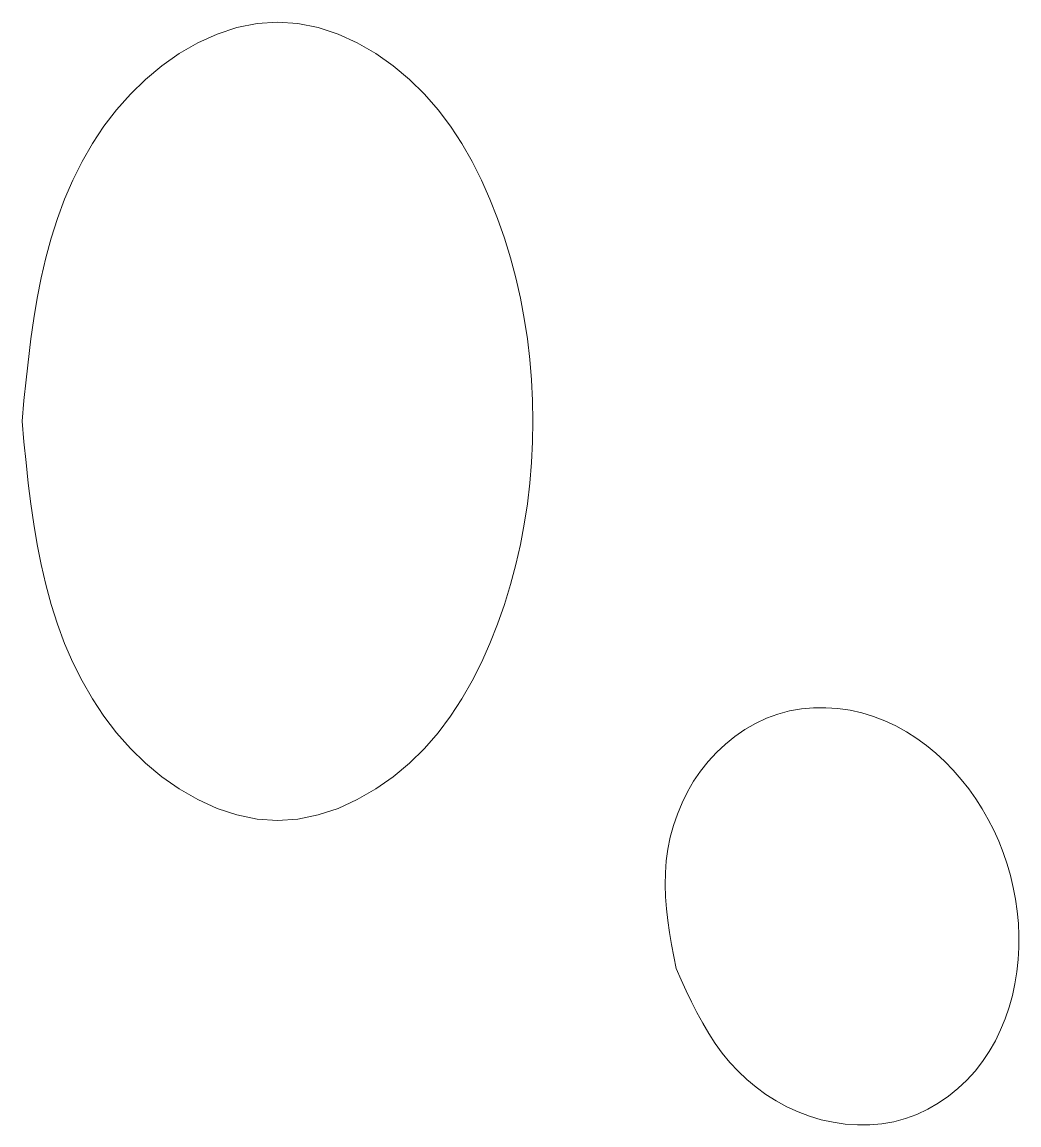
# Model space of a CAD drawing. Header units: millimetres. Extents: x -131 to 131, y -103 to 103.
# Drawn here: x -0.47 to 10.27, y 79.43 to 91.31 of the extents above; entities that cross this region are included whole.
import ezdxf

# ---------------------------------------------------------------- set-up
doc = ezdxf.new("R2010")
doc.units = ezdxf.units.MM
doc.header["$MEASUREMENT"] = 0
doc.layers.add('Camada 1', color=7, linetype='Continuous')

msp = doc.modelspace()

# ---------------------------------------------------------------- linework, layer by layer
at = {"layer": 'Camada 1', "color": 72, "lineweight": 20}
for points, knots in [([(2.7201, 82.7698), (2.7201, 82.7698), (2.5021, 82.7254), (2.5021, 82.7254), (2.5021, 82.7254), (2.5021, 82.7254), (2.2816, 82.7099), (2.2816, 82.7099), (2.2816, 82.7099), (2.2816, 82.7099), (2.0618, 82.7254), (2.0618, 82.7254), (2.0618, 82.7254), (2.0618, 82.7254), (1.8438, 82.7698), (1.8438, 82.7698), (1.8438, 82.7698), (1.8438, 82.7698), (1.6304, 82.8407), (1.6304, 82.8407), (1.6304, 82.8407), (1.6304, 82.8407), (1.4229, 82.9346), (1.4229, 82.9346), (1.4229, 82.9346), (1.4229, 82.9346), (1.224, 83.0492), (1.224, 83.0492), (1.224, 83.0492), (1.224, 83.0492), (1.0352, 83.1808), (1.0352, 83.1808), (1.0352, 83.1808), (1.0352, 83.1808), (0.8588, 83.3269), (0.8588, 83.3269), (0.8588, 83.3269), (0.8588, 83.3269), (0.6962, 83.4853), (0.6962, 83.4853), (0.6962, 83.4853), (0.6962, 83.4853), (0.547, 83.6539), (0.547, 83.6539), (0.547, 83.6539), (0.547, 83.6539), (0.4108, 83.8324), (0.4108, 83.8324), (0.4108, 83.8324), (0.4108, 83.8324), (0.2873, 84.019), (0.2873, 84.019), (0.2873, 84.019), (0.2873, 84.019), (0.1758, 84.213), (0.1758, 84.213), (0.1758, 84.213), (0.1758, 84.213), (0.076, 84.4131), (0.076, 84.4131), (0.076, 84.4131), (0.076, 84.4131), (-0.0125, 84.618), (-0.0125, 84.618), (-0.0125, 84.618), (-0.0125, 84.618), (-0.0901, 84.8265), (-0.0901, 84.8265), (-0.0901, 84.8265), (-0.0901, 84.8265), (-0.1579, 85.0378), (-0.1579, 85.0378), (-0.1579, 85.0378), (-0.1579, 85.0378), (-0.2161, 85.2513), (-0.2161, 85.2513), (-0.2161, 85.2513), (-0.2161, 85.2513), (-0.2662, 85.4668), (-0.2662, 85.4668), (-0.2662, 85.4668), (-0.2662, 85.4668), (-0.3089, 85.6841), (-0.3089, 85.6841), (-0.3089, 85.6841), (-0.3089, 85.6841), (-0.3452, 85.9032), (-0.3452, 85.9032), (-0.3452, 85.9032), (-0.3452, 85.9032), (-0.3766, 86.123), (-0.3766, 86.123), (-0.3766, 86.123), (-0.3766, 86.123), (-0.4038, 86.3442), (-0.4038, 86.3442), (-0.4038, 86.3442), (-0.4038, 86.3442), (-0.4278, 86.5661), (-0.4278, 86.5661), (-0.4278, 86.5661), (-0.4278, 86.5661), (-0.45, 86.7883), (-0.45, 86.7883), (-0.45, 86.7883), (-0.45, 86.7883), (-0.4708, 87.0109), (-0.4708, 87.0109), (-0.4708, 87.0109), (-0.4708, 87.0109), (-0.45, 87.2335), (-0.45, 87.2335), (-0.45, 87.2335), (-0.45, 87.2335), (-0.4278, 87.4558), (-0.4278, 87.4558), (-0.4278, 87.4558), (-0.4278, 87.4558), (-0.3766, 87.8985), (-0.3766, 87.8985), (-0.3766, 87.8985), (-0.3766, 87.8985), (-0.3452, 88.1187), (-0.3452, 88.1187), (-0.3452, 88.1187), (-0.3452, 88.1187), (-0.3089, 88.3374), (-0.3089, 88.3374), (-0.3089, 88.3374), (-0.3089, 88.3374), (-0.2662, 88.5547), (-0.2662, 88.5547), (-0.2662, 88.5547), (-0.2662, 88.5547), (-0.2161, 88.7702), (-0.2161, 88.7702), (-0.2161, 88.7702), (-0.2161, 88.7702), (-0.1579, 88.9837), (-0.1579, 88.9837), (-0.1579, 88.9837), (-0.1579, 88.9837), (-0.0901, 89.195), (-0.0901, 89.195), (-0.0901, 89.195), (-0.0901, 89.195), (-0.0125, 89.4038), (-0.0125, 89.4038), (-0.0125, 89.4038), (-0.0125, 89.4038), (0.076, 89.6084), (0.076, 89.6084), (0.076, 89.6084), (0.076, 89.6084), (0.1758, 89.8085), (0.1758, 89.8085), (0.1758, 89.8085), (0.1758, 89.8085), (0.2873, 90.0025), (0.2873, 90.0025), (0.2873, 90.0025), (0.2873, 90.0025), (0.4108, 90.1895), (0.4108, 90.1895), (0.4108, 90.1895), (0.4108, 90.1895), (0.547, 90.3676), (0.547, 90.3676), (0.547, 90.3676), (0.547, 90.3676), (0.6962, 90.5366), (0.6962, 90.5366), (0.6962, 90.5366), (0.6962, 90.5366), (0.8588, 90.6946), (0.8588, 90.6946), (0.8588, 90.6946), (0.8588, 90.6946), (1.0352, 90.8407), (1.0352, 90.8407), (1.0352, 90.8407), (1.0352, 90.8407), (1.224, 90.9726), (1.224, 90.9726), (1.224, 90.9726), (1.224, 90.9726), (1.4229, 91.0869), (1.4229, 91.0869), (1.4229, 91.0869), (1.4229, 91.0869), (1.6304, 91.1811), (1.6304, 91.1811), (1.6304, 91.1811), (1.6304, 91.1811), (1.8438, 91.2517), (1.8438, 91.2517), (1.8438, 91.2517), (1.8438, 91.2517), (2.0618, 91.2965), (2.0618, 91.2965), (2.0618, 91.2965), (2.0618, 91.2965), (2.2816, 91.312), (2.2816, 91.312), (2.2816, 91.312), (2.2816, 91.312), (2.5021, 91.2965), (2.5021, 91.2965), (2.5021, 91.2965), (2.5021, 91.2965), (2.7201, 91.2517), (2.7201, 91.2517), (2.7201, 91.2517), (2.7201, 91.2517), (2.9342, 91.1811), (2.9342, 91.1811), (2.9342, 91.1811), (2.9342, 91.1811), (3.1416, 91.0869), (3.1416, 91.0869), (3.1416, 91.0869), (3.1416, 91.0869), (3.341, 90.9726), (3.341, 90.9726), (3.341, 90.9726), (3.341, 90.9726), (3.529, 90.8407), (3.529, 90.8407), (3.529, 90.8407), (3.529, 90.8407), (3.7043, 90.6946), (3.7043, 90.6946), (3.7043, 90.6946), (3.7043, 90.6946), (3.8656, 90.5366), (3.8656, 90.5366), (3.8656, 90.5366), (3.8656, 90.5366), (4.013, 90.3676), (4.013, 90.3676), (4.013, 90.3676), (4.013, 90.3676), (4.1474, 90.1895), (4.1474, 90.1895), (4.1474, 90.1895), (4.1474, 90.1895), (4.2698, 90.0025), (4.2698, 90.0025), (4.2698, 90.0025), (4.2698, 90.0025), (4.3806, 89.8085), (4.3806, 89.8085), (4.3806, 89.8085), (4.3806, 89.8085), (4.4811, 89.6084), (4.4811, 89.6084), (4.4811, 89.6084), (4.4811, 89.6084), (4.5718, 89.4038), (4.5718, 89.4038), (4.5718, 89.4038), (4.5718, 89.4038), (4.6533, 89.195), (4.6533, 89.195), (4.6533, 89.195), (4.6533, 89.195), (4.7267, 88.9837), (4.7267, 88.9837), (4.7267, 88.9837), (4.7267, 88.9837), (4.7923, 88.7702), (4.7923, 88.7702), (4.7923, 88.7702), (4.7923, 88.7702), (4.8494, 88.5547), (4.8494, 88.5547), (4.8494, 88.5547), (4.8494, 88.5547), (4.8992, 88.3374), (4.8992, 88.3374), (4.8992, 88.3374), (4.8992, 88.3374), (4.9408, 88.1187), (4.9408, 88.1187), (4.9408, 88.1187), (4.9408, 88.1187), (4.9747, 87.8985), (4.9747, 87.8985), (4.9747, 87.8985), (4.9747, 87.8985), (5.0008, 87.6773), (5.0008, 87.6773), (5.0008, 87.6773), (5.0008, 87.6773), (5.0195, 87.4558), (5.0195, 87.4558), (5.0195, 87.4558), (5.0195, 87.4558), (5.0308, 87.2335), (5.0308, 87.2335), (5.0308, 87.2335), (5.0308, 87.2335), (5.0343, 87.0109), (5.0343, 87.0109), (5.0343, 87.0109), (5.0343, 87.0109), (5.0308, 86.7883), (5.0308, 86.7883), (5.0308, 86.7883), (5.0308, 86.7883), (5.0195, 86.5661), (5.0195, 86.5661), (5.0195, 86.5661), (5.0195, 86.5661), (5.0008, 86.3442), (5.0008, 86.3442), (5.0008, 86.3442), (5.0008, 86.3442), (4.9747, 86.123), (4.9747, 86.123), (4.9747, 86.123), (4.9747, 86.123), (4.9408, 85.9032), (4.9408, 85.9032), (4.9408, 85.9032), (4.9408, 85.9032), (4.8992, 85.6841), (4.8992, 85.6841), (4.8992, 85.6841), (4.8992, 85.6841), (4.8494, 85.4668), (4.8494, 85.4668), (4.8494, 85.4668), (4.8494, 85.4668), (4.7923, 85.2513), (4.7923, 85.2513), (4.7923, 85.2513), (4.7923, 85.2513), (4.7267, 85.0378), (4.7267, 85.0378), (4.7267, 85.0378), (4.7267, 85.0378), (4.6533, 84.8265), (4.6533, 84.8265), (4.6533, 84.8265), (4.6533, 84.8265), (4.5718, 84.618), (4.5718, 84.618), (4.5718, 84.618), (4.5718, 84.618), (4.4811, 84.4131), (4.4811, 84.4131), (4.4811, 84.4131), (4.4811, 84.4131), (4.3806, 84.213), (4.3806, 84.213), (4.3806, 84.213), (4.3806, 84.213), (4.2698, 84.019), (4.2698, 84.019), (4.2698, 84.019), (4.2698, 84.019), (4.1474, 83.8324), (4.1474, 83.8324), (4.1474, 83.8324), (4.1474, 83.8324), (4.013, 83.6539), (4.013, 83.6539), (4.013, 83.6539), (4.013, 83.6539), (3.8656, 83.4853), (3.8656, 83.4853), (3.8656, 83.4853), (3.8656, 83.4853), (3.7043, 83.3269), (3.7043, 83.3269), (3.7043, 83.3269), (3.7043, 83.3269), (3.529, 83.1808), (3.529, 83.1808), (3.529, 83.1808), (3.529, 83.1808), (3.341, 83.0492), (3.341, 83.0492), (3.341, 83.0492), (3.341, 83.0492), (3.1416, 82.9346), (3.1416, 82.9346), (3.1416, 82.9346), (3.1416, 82.9346), (2.9342, 82.8407), (2.9342, 82.8407), (2.9342, 82.8407), (2.9342, 82.8407), (2.7201, 82.7698), (2.7201, 82.7698)], [0, 0, 0, 0, 0.010101, 0.010101, 0.010101, 0.010101, 0.020202, 0.020202, 0.020202, 0.020202, 0.030303, 0.030303, 0.030303, 0.030303, 0.040404, 0.040404, 0.040404, 0.040404, 0.0505051, 0.0505051, 0.0505051, 0.0505051, 0.0606061, 0.0606061, 0.0606061, 0.0606061, 0.0707071, 0.0707071, 0.0707071, 0.0707071, 0.0808081, 0.0808081, 0.0808081, 0.0808081, 0.0909091, 0.0909091, 0.0909091, 0.0909091, 0.1010101, 0.1010101, 0.1010101, 0.1010101, 0.1111111, 0.1111111, 0.1111111, 0.1111111, 0.1212121, 0.1212121, 0.1212121, 0.1212121, 0.1313131, 0.1313131, 0.1313131, 0.1313131, 0.1414141, 0.1414141, 0.1414141, 0.1414141, 0.1515152, 0.1515152, 0.1515152, 0.1515152, 0.1616162, 0.1616162, 0.1616162, 0.1616162, 0.1717172, 0.1717172, 0.1717172, 0.1717172, 0.1818182, 0.1818182, 0.1818182, 0.1818182, 0.1919192, 0.1919192, 0.1919192, 0.1919192, 0.2020202, 0.2020202, 0.2020202, 0.2020202, 0.2121212, 0.2121212, 0.2121212, 0.2121212, 0.2222222, 0.2222222, 0.2222222, 0.2222222, 0.2323232, 0.2323232, 0.2323232, 0.2323232, 0.2424242, 0.2424242, 0.2424242, 0.2424242, 0.2525253, 0.2525253, 0.2525253, 0.2525253, 0.2626263, 0.2626263, 0.2626263, 0.2626263, 0.2727273, 0.2727273, 0.2727273, 0.2727273, 0.2828283, 0.2828283, 0.2828283, 0.2828283, 0.2929293, 0.2929293, 0.2929293, 0.2929293, 0.3030303, 0.3030303, 0.3030303, 0.3030303, 0.3131313, 0.3131313, 0.3131313, 0.3131313, 0.3232323, 0.3232323, 0.3232323, 0.3232323, 0.3333333, 0.3333333, 0.3333333, 0.3333333, 0.3434343, 0.3434343, 0.3434343, 0.3434343, 0.3535354, 0.3535354, 0.3535354, 0.3535354, 0.3636364, 0.3636364, 0.3636364, 0.3636364, 0.3737374, 0.3737374, 0.3737374, 0.3737374, 0.3838384, 0.3838384, 0.3838384, 0.3838384, 0.3939394, 0.3939394, 0.3939394, 0.3939394, 0.4040404, 0.4040404, 0.4040404, 0.4040404, 0.4141414, 0.4141414, 0.4141414, 0.4141414, 0.4242424, 0.4242424, 0.4242424, 0.4242424, 0.4343434, 0.4343434, 0.4343434, 0.4343434, 0.4444444, 0.4444444, 0.4444444, 0.4444444, 0.4545455, 0.4545455, 0.4545455, 0.4545455, 0.4646465, 0.4646465, 0.4646465, 0.4646465, 0.4747475, 0.4747475, 0.4747475, 0.4747475, 0.4848485, 0.4848485, 0.4848485, 0.4848485, 0.4949495, 0.4949495, 0.4949495, 0.4949495, 0.5050505, 0.5050505, 0.5050505, 0.5050505, 0.5151515, 0.5151515, 0.5151515, 0.5151515, 0.5252525, 0.5252525, 0.5252525, 0.5252525, 0.5353535, 0.5353535, 0.5353535, 0.5353535, 0.5454545, 0.5454545, 0.5454545, 0.5454545, 0.5555556, 0.5555556, 0.5555556, 0.5555556, 0.5656566, 0.5656566, 0.5656566, 0.5656566, 0.5757576, 0.5757576, 0.5757576, 0.5757576, 0.5858586, 0.5858586, 0.5858586, 0.5858586, 0.5959596, 0.5959596, 0.5959596, 0.5959596, 0.6060606, 0.6060606, 0.6060606, 0.6060606, 0.6161616, 0.6161616, 0.6161616, 0.6161616, 0.6262626, 0.6262626, 0.6262626, 0.6262626, 0.6363636, 0.6363636, 0.6363636, 0.6363636, 0.6464646, 0.6464646, 0.6464646, 0.6464646, 0.6565657, 0.6565657, 0.6565657, 0.6565657, 0.6666667, 0.6666667, 0.6666667, 0.6666667, 0.6767677, 0.6767677, 0.6767677, 0.6767677, 0.6868687, 0.6868687, 0.6868687, 0.6868687, 0.6969697, 0.6969697, 0.6969697, 0.6969697, 0.7070707, 0.7070707, 0.7070707, 0.7070707, 0.7171717, 0.7171717, 0.7171717, 0.7171717, 0.7272727, 0.7272727, 0.7272727, 0.7272727, 0.7373737, 0.7373737, 0.7373737, 0.7373737, 0.7474747, 0.7474747, 0.7474747, 0.7474747, 0.7575758, 0.7575758, 0.7575758, 0.7575758, 0.7676768, 0.7676768, 0.7676768, 0.7676768, 0.7777778, 0.7777778, 0.7777778, 0.7777778, 0.7878788, 0.7878788, 0.7878788, 0.7878788, 0.7979798, 0.7979798, 0.7979798, 0.7979798, 0.8080808, 0.8080808, 0.8080808, 0.8080808, 0.8181818, 0.8181818, 0.8181818, 0.8181818, 0.8282828, 0.8282828, 0.8282828, 0.8282828, 0.8383838, 0.8383838, 0.8383838, 0.8383838, 0.8484848, 0.8484848, 0.8484848, 0.8484848, 0.8585859, 0.8585859, 0.8585859, 0.8585859, 0.8686869, 0.8686869, 0.8686869, 0.8686869, 0.8787879, 0.8787879, 0.8787879, 0.8787879, 0.8888889, 0.8888889, 0.8888889, 0.8888889, 0.8989899, 0.8989899, 0.8989899, 0.8989899, 0.9090909, 0.9090909, 0.9090909, 0.9090909, 0.9191919, 0.9191919, 0.9191919, 0.9191919, 0.9292929, 0.9292929, 0.9292929, 0.9292929, 0.9393939, 0.9393939, 0.9393939, 0.9393939, 0.9494949, 0.9494949, 0.9494949, 0.9494949, 0.959596, 0.959596, 0.959596, 0.959596, 0.969697, 0.969697, 0.969697, 0.969697, 0.979798, 0.979798, 0.979798, 0.979798, 0.989899, 0.989899, 0.989899, 0.989899, 1, 1, 1, 1]), ([(8.5324, 79.4297), (8.5324, 79.4297), (8.4012, 79.4389), (8.4012, 79.4389), (8.4012, 79.4389), (8.4012, 79.4389), (8.2703, 79.458), (8.2703, 79.458), (8.2703, 79.458), (8.2703, 79.458), (8.1416, 79.4865), (8.1416, 79.4865), (8.1416, 79.4865), (8.1416, 79.4865), (8.0149, 79.5243), (8.0149, 79.5243), (8.0149, 79.5243), (8.0149, 79.5243), (7.8914, 79.5712), (7.8914, 79.5712), (7.8914, 79.5712), (7.8914, 79.5712), (7.7719, 79.6259), (7.7719, 79.6259), (7.7719, 79.6259), (7.7719, 79.6259), (7.6565, 79.6887), (7.6565, 79.6887), (7.6565, 79.6887), (7.6565, 79.6887), (7.5454, 79.7589), (7.5454, 79.7589), (7.5454, 79.7589), (7.5454, 79.7589), (7.4395, 79.8358), (7.4395, 79.8358), (7.4395, 79.8358), (7.4395, 79.8358), (7.339, 79.9194), (7.339, 79.9194), (7.339, 79.9194), (7.339, 79.9194), (7.2448, 80.0086), (7.2448, 80.0086), (7.2448, 80.0086), (7.2448, 80.0086), (7.1566, 80.1035), (7.1566, 80.1035), (7.1566, 80.1035), (7.1566, 80.1035), (7.0755, 80.2034), (7.0755, 80.2034), (7.0755, 80.2034), (7.0755, 80.2034), (7, 80.3078), (7, 80.3078), (7, 80.3078), (7, 80.3078), (6.9298, 80.4158), (6.9298, 80.4158), (6.9298, 80.4158), (6.9298, 80.4158), (6.8642, 80.5269), (6.8642, 80.5269), (6.8642, 80.5269), (6.8642, 80.5269), (6.8021, 80.6412), (6.8021, 80.6412), (6.8021, 80.6412), (6.8021, 80.6412), (6.7432, 80.7576), (6.7432, 80.7576), (6.7432, 80.7576), (6.7432, 80.7576), (6.6864, 80.8754), (6.6864, 80.8754), (6.6864, 80.8754), (6.6864, 80.8754), (6.6313, 80.9943), (6.6313, 80.9943), (6.6313, 80.9943), (6.6313, 80.9943), (6.5766, 81.1139), (6.5766, 81.1139), (6.5766, 81.1139), (6.5766, 81.1139), (6.5527, 81.2434), (6.5527, 81.2434), (6.5527, 81.2434), (6.5527, 81.2434), (6.5294, 81.3725), (6.5294, 81.3725), (6.5294, 81.3725), (6.5294, 81.3725), (6.5082, 81.5016), (6.5082, 81.5016), (6.5082, 81.5016), (6.5082, 81.5016), (6.4895, 81.6307), (6.4895, 81.6307), (6.4895, 81.6307), (6.4895, 81.6307), (6.4747, 81.7595), (6.4747, 81.7595), (6.4747, 81.7595), (6.4747, 81.7595), (6.4648, 81.8886), (6.4648, 81.8886), (6.4648, 81.8886), (6.4648, 81.8886), (6.4599, 82.0174), (6.4599, 82.0174), (6.4599, 82.0174), (6.4599, 82.0174), (6.462, 82.1458), (6.462, 82.1458), (6.462, 82.1458), (6.462, 82.1458), (6.4712, 82.2742), (6.4712, 82.2742), (6.4712, 82.2742), (6.4712, 82.2742), (6.4888, 82.4026), (6.4888, 82.4026), (6.4888, 82.4026), (6.4888, 82.4026), (6.5149, 82.5299), (6.5149, 82.5299), (6.5149, 82.5299), (6.5149, 82.5299), (6.5491, 82.6559), (6.5491, 82.6559), (6.5491, 82.6559), (6.5491, 82.6559), (6.5915, 82.7797), (6.5915, 82.7797), (6.5915, 82.7797), (6.5915, 82.7797), (6.6419, 82.9007), (6.6419, 82.9007), (6.6419, 82.9007), (6.6419, 82.9007), (6.7005, 83.0185), (6.7005, 83.0185), (6.7005, 83.0185), (6.7005, 83.0185), (6.7668, 83.1325), (6.7668, 83.1325), (6.7668, 83.1325), (6.7668, 83.1325), (6.8412, 83.2411), (6.8412, 83.2411), (6.8412, 83.2411), (6.8412, 83.2411), (6.9231, 83.3449), (6.9231, 83.3449), (6.9231, 83.3449), (6.9231, 83.3449), (7.0123, 83.4426), (7.0123, 83.4426), (7.0123, 83.4426), (7.0123, 83.4426), (7.1083, 83.5332), (7.1083, 83.5332), (7.1083, 83.5332), (7.1083, 83.5332), (7.2106, 83.6162), (7.2106, 83.6162), (7.2106, 83.6162), (7.2106, 83.6162), (7.3185, 83.6906), (7.3185, 83.6906), (7.3185, 83.6906), (7.3185, 83.6906), (7.4318, 83.7562), (7.4318, 83.7562), (7.4318, 83.7562), (7.4318, 83.7562), (7.55, 83.8116), (7.55, 83.8116), (7.55, 83.8116), (7.55, 83.8116), (7.6724, 83.8567), (7.6724, 83.8567), (7.6724, 83.8567), (7.6724, 83.8567), (7.7987, 83.8903), (7.7987, 83.8903), (7.7987, 83.8903), (7.7987, 83.8903), (7.9274, 83.9125), (7.9274, 83.9125), (7.9274, 83.9125), (7.9274, 83.9125), (8.058, 83.9241), (8.058, 83.9241), (8.058, 83.9241), (8.058, 83.9241), (8.1895, 83.9252), (8.1895, 83.9252), (8.1895, 83.9252), (8.1895, 83.9252), (8.3211, 83.9164), (8.3211, 83.9164), (8.3211, 83.9164), (8.3211, 83.9164), (8.4517, 83.897), (8.4517, 83.897), (8.4517, 83.897), (8.4517, 83.897), (8.5804, 83.8684), (8.5804, 83.8684), (8.5804, 83.8684), (8.5804, 83.8684), (8.706, 83.8303), (8.706, 83.8303), (8.706, 83.8303), (8.706, 83.8303), (8.8281, 83.7834), (8.8281, 83.7834), (8.8281, 83.7834), (8.8281, 83.7834), (8.9466, 83.728), (8.9466, 83.728), (8.9466, 83.728), (8.9466, 83.728), (9.0609, 83.6648), (9.0609, 83.6648), (9.0609, 83.6648), (9.0609, 83.6648), (9.171, 83.5943), (9.171, 83.5943), (9.171, 83.5943), (9.171, 83.5943), (9.2765, 83.5174), (9.2765, 83.5174), (9.2765, 83.5174), (9.2765, 83.5174), (9.3777, 83.4341), (9.3777, 83.4341), (9.3777, 83.4341), (9.3777, 83.4341), (9.4737, 83.3452), (9.4737, 83.3452), (9.4737, 83.3452), (9.4737, 83.3452), (9.565, 83.2514), (9.565, 83.2514), (9.565, 83.2514), (9.565, 83.2514), (9.6511, 83.153), (9.6511, 83.153), (9.6511, 83.153), (9.6511, 83.153), (9.7319, 83.0506), (9.7319, 83.0506), (9.7319, 83.0506), (9.7319, 83.0506), (9.8074, 82.9441), (9.8074, 82.9441), (9.8074, 82.9441), (9.8074, 82.9441), (9.8772, 82.834), (9.8772, 82.834), (9.8772, 82.834), (9.8772, 82.834), (9.9418, 82.7208), (9.9418, 82.7208), (9.9418, 82.7208), (9.9418, 82.7208), (10.0011, 82.6047), (10.0011, 82.6047), (10.0011, 82.6047), (10.0011, 82.6047), (10.0547, 82.4859), (10.0547, 82.4859), (10.0547, 82.4859), (10.0547, 82.4859), (10.1023, 82.3645), (10.1023, 82.3645), (10.1023, 82.3645), (10.1023, 82.3645), (10.1446, 82.2407), (10.1446, 82.2407), (10.1446, 82.2407), (10.1446, 82.2407), (10.181, 82.1154), (10.181, 82.1154), (10.181, 82.1154), (10.181, 82.1154), (10.2117, 81.9888), (10.2117, 81.9888), (10.2117, 81.9888), (10.2117, 81.9888), (10.236, 81.8604), (10.236, 81.8604), (10.236, 81.8604), (10.236, 81.8604), (10.2544, 81.7316), (10.2544, 81.7316), (10.2544, 81.7316), (10.2544, 81.7316), (10.2667, 81.6014), (10.2667, 81.6014), (10.2667, 81.6014), (10.2667, 81.6014), (10.2723, 81.4713), (10.2723, 81.4713), (10.2723, 81.4713), (10.2723, 81.4713), (10.2716, 81.3411), (10.2716, 81.3411), (10.2716, 81.3411), (10.2716, 81.3411), (10.2646, 81.2106), (10.2646, 81.2106), (10.2646, 81.2106), (10.2646, 81.2106), (10.2505, 81.0807), (10.2505, 81.0807), (10.2505, 81.0807), (10.2505, 81.0807), (10.2297, 80.9516), (10.2297, 80.9516), (10.2297, 80.9516), (10.2297, 80.9516), (10.2021, 80.8236), (10.2021, 80.8236), (10.2021, 80.8236), (10.2021, 80.8236), (10.1672, 80.6973), (10.1672, 80.6973), (10.1672, 80.6973), (10.1672, 80.6973), (10.1249, 80.5734), (10.1249, 80.5734), (10.1249, 80.5734), (10.1249, 80.5734), (10.0751, 80.4528), (10.0751, 80.4528), (10.0751, 80.4528), (10.0751, 80.4528), (10.018, 80.3353), (10.018, 80.3353), (10.018, 80.3353), (10.018, 80.3353), (9.9531, 80.2221), (9.9531, 80.2221), (9.9531, 80.2221), (9.9531, 80.2221), (9.8801, 80.1134), (9.8801, 80.1134), (9.8801, 80.1134), (9.8801, 80.1134), (9.7989, 80.0101), (9.7989, 80.0101), (9.7989, 80.0101), (9.7989, 80.0101), (9.71, 79.9127), (9.71, 79.9127), (9.71, 79.9127), (9.71, 79.9127), (9.6141, 79.822), (9.6141, 79.822), (9.6141, 79.822), (9.6141, 79.822), (9.5118, 79.7391), (9.5118, 79.7391), (9.5118, 79.7391), (9.5118, 79.7391), (9.4035, 79.6643), (9.4035, 79.6643), (9.4035, 79.6643), (9.4035, 79.6643), (9.2899, 79.5987), (9.2899, 79.5987), (9.2899, 79.5987), (9.2899, 79.5987), (9.1713, 79.5433), (9.1713, 79.5433), (9.1713, 79.5433), (9.1713, 79.5433), (9.0489, 79.4982), (9.0489, 79.4982), (9.0489, 79.4982), (9.0489, 79.4982), (8.923, 79.4647), (8.923, 79.4647), (8.923, 79.4647), (8.923, 79.4647), (8.7942, 79.4424), (8.7942, 79.4424), (8.7942, 79.4424), (8.7942, 79.4424), (8.664, 79.4308), (8.664, 79.4308), (8.664, 79.4308), (8.664, 79.4308), (8.5324, 79.4297), (8.5324, 79.4297)], [0, 0, 0, 0, 0.01, 0.01, 0.01, 0.01, 0.02, 0.02, 0.02, 0.02, 0.03, 0.03, 0.03, 0.03, 0.04, 0.04, 0.04, 0.04, 0.05, 0.05, 0.05, 0.05, 0.06, 0.06, 0.06, 0.06, 0.07, 0.07, 0.07, 0.07, 0.08, 0.08, 0.08, 0.08, 0.09, 0.09, 0.09, 0.09, 0.1, 0.1, 0.1, 0.1, 0.11, 0.11, 0.11, 0.11, 0.12, 0.12, 0.12, 0.12, 0.13, 0.13, 0.13, 0.13, 0.14, 0.14, 0.14, 0.14, 0.15, 0.15, 0.15, 0.15, 0.16, 0.16, 0.16, 0.16, 0.17, 0.17, 0.17, 0.17, 0.18, 0.18, 0.18, 0.18, 0.19, 0.19, 0.19, 0.19, 0.2, 0.2, 0.2, 0.2, 0.21, 0.21, 0.21, 0.21, 0.22, 0.22, 0.22, 0.22, 0.23, 0.23, 0.23, 0.23, 0.24, 0.24, 0.24, 0.24, 0.25, 0.25, 0.25, 0.25, 0.26, 0.26, 0.26, 0.26, 0.27, 0.27, 0.27, 0.27, 0.28, 0.28, 0.28, 0.28, 0.29, 0.29, 0.29, 0.29, 0.3, 0.3, 0.3, 0.3, 0.31, 0.31, 0.31, 0.31, 0.32, 0.32, 0.32, 0.32, 0.33, 0.33, 0.33, 0.33, 0.34, 0.34, 0.34, 0.34, 0.35, 0.35, 0.35, 0.35, 0.36, 0.36, 0.36, 0.36, 0.37, 0.37, 0.37, 0.37, 0.38, 0.38, 0.38, 0.38, 0.39, 0.39, 0.39, 0.39, 0.4, 0.4, 0.4, 0.4, 0.41, 0.41, 0.41, 0.41, 0.42, 0.42, 0.42, 0.42, 0.43, 0.43, 0.43, 0.43, 0.44, 0.44, 0.44, 0.44, 0.45, 0.45, 0.45, 0.45, 0.46, 0.46, 0.46, 0.46, 0.47, 0.47, 0.47, 0.47, 0.48, 0.48, 0.48, 0.48, 0.49, 0.49, 0.49, 0.49, 0.5, 0.5, 0.5, 0.5, 0.51, 0.51, 0.51, 0.51, 0.52, 0.52, 0.52, 0.52, 0.53, 0.53, 0.53, 0.53, 0.54, 0.54, 0.54, 0.54, 0.55, 0.55, 0.55, 0.55, 0.56, 0.56, 0.56, 0.56, 0.57, 0.57, 0.57, 0.57, 0.58, 0.58, 0.58, 0.58, 0.59, 0.59, 0.59, 0.59, 0.6, 0.6, 0.6, 0.6, 0.61, 0.61, 0.61, 0.61, 0.62, 0.62, 0.62, 0.62, 0.63, 0.63, 0.63, 0.63, 0.64, 0.64, 0.64, 0.64, 0.65, 0.65, 0.65, 0.65, 0.66, 0.66, 0.66, 0.66, 0.67, 0.67, 0.67, 0.67, 0.68, 0.68, 0.68, 0.68, 0.69, 0.69, 0.69, 0.69, 0.7, 0.7, 0.7, 0.7, 0.71, 0.71, 0.71, 0.71, 0.72, 0.72, 0.72, 0.72, 0.73, 0.73, 0.73, 0.73, 0.74, 0.74, 0.74, 0.74, 0.75, 0.75, 0.75, 0.75, 0.76, 0.76, 0.76, 0.76, 0.77, 0.77, 0.77, 0.77, 0.78, 0.78, 0.78, 0.78, 0.79, 0.79, 0.79, 0.79, 0.8, 0.8, 0.8, 0.8, 0.81, 0.81, 0.81, 0.81, 0.82, 0.82, 0.82, 0.82, 0.83, 0.83, 0.83, 0.83, 0.84, 0.84, 0.84, 0.84, 0.85, 0.85, 0.85, 0.85, 0.86, 0.86, 0.86, 0.86, 0.87, 0.87, 0.87, 0.87, 0.88, 0.88, 0.88, 0.88, 0.89, 0.89, 0.89, 0.89, 0.9, 0.9, 0.9, 0.9, 0.91, 0.91, 0.91, 0.91, 0.92, 0.92, 0.92, 0.92, 0.93, 0.93, 0.93, 0.93, 0.94, 0.94, 0.94, 0.94, 0.95, 0.95, 0.95, 0.95, 0.96, 0.96, 0.96, 0.96, 0.97, 0.97, 0.97, 0.97, 0.98, 0.98, 0.98, 0.98, 0.99, 0.99, 0.99, 0.99, 1, 1, 1, 1])]:
    msp.add_open_spline(points, degree=3, knots=knots, dxfattribs=at)

doc.saveas('drawing.dxf')
